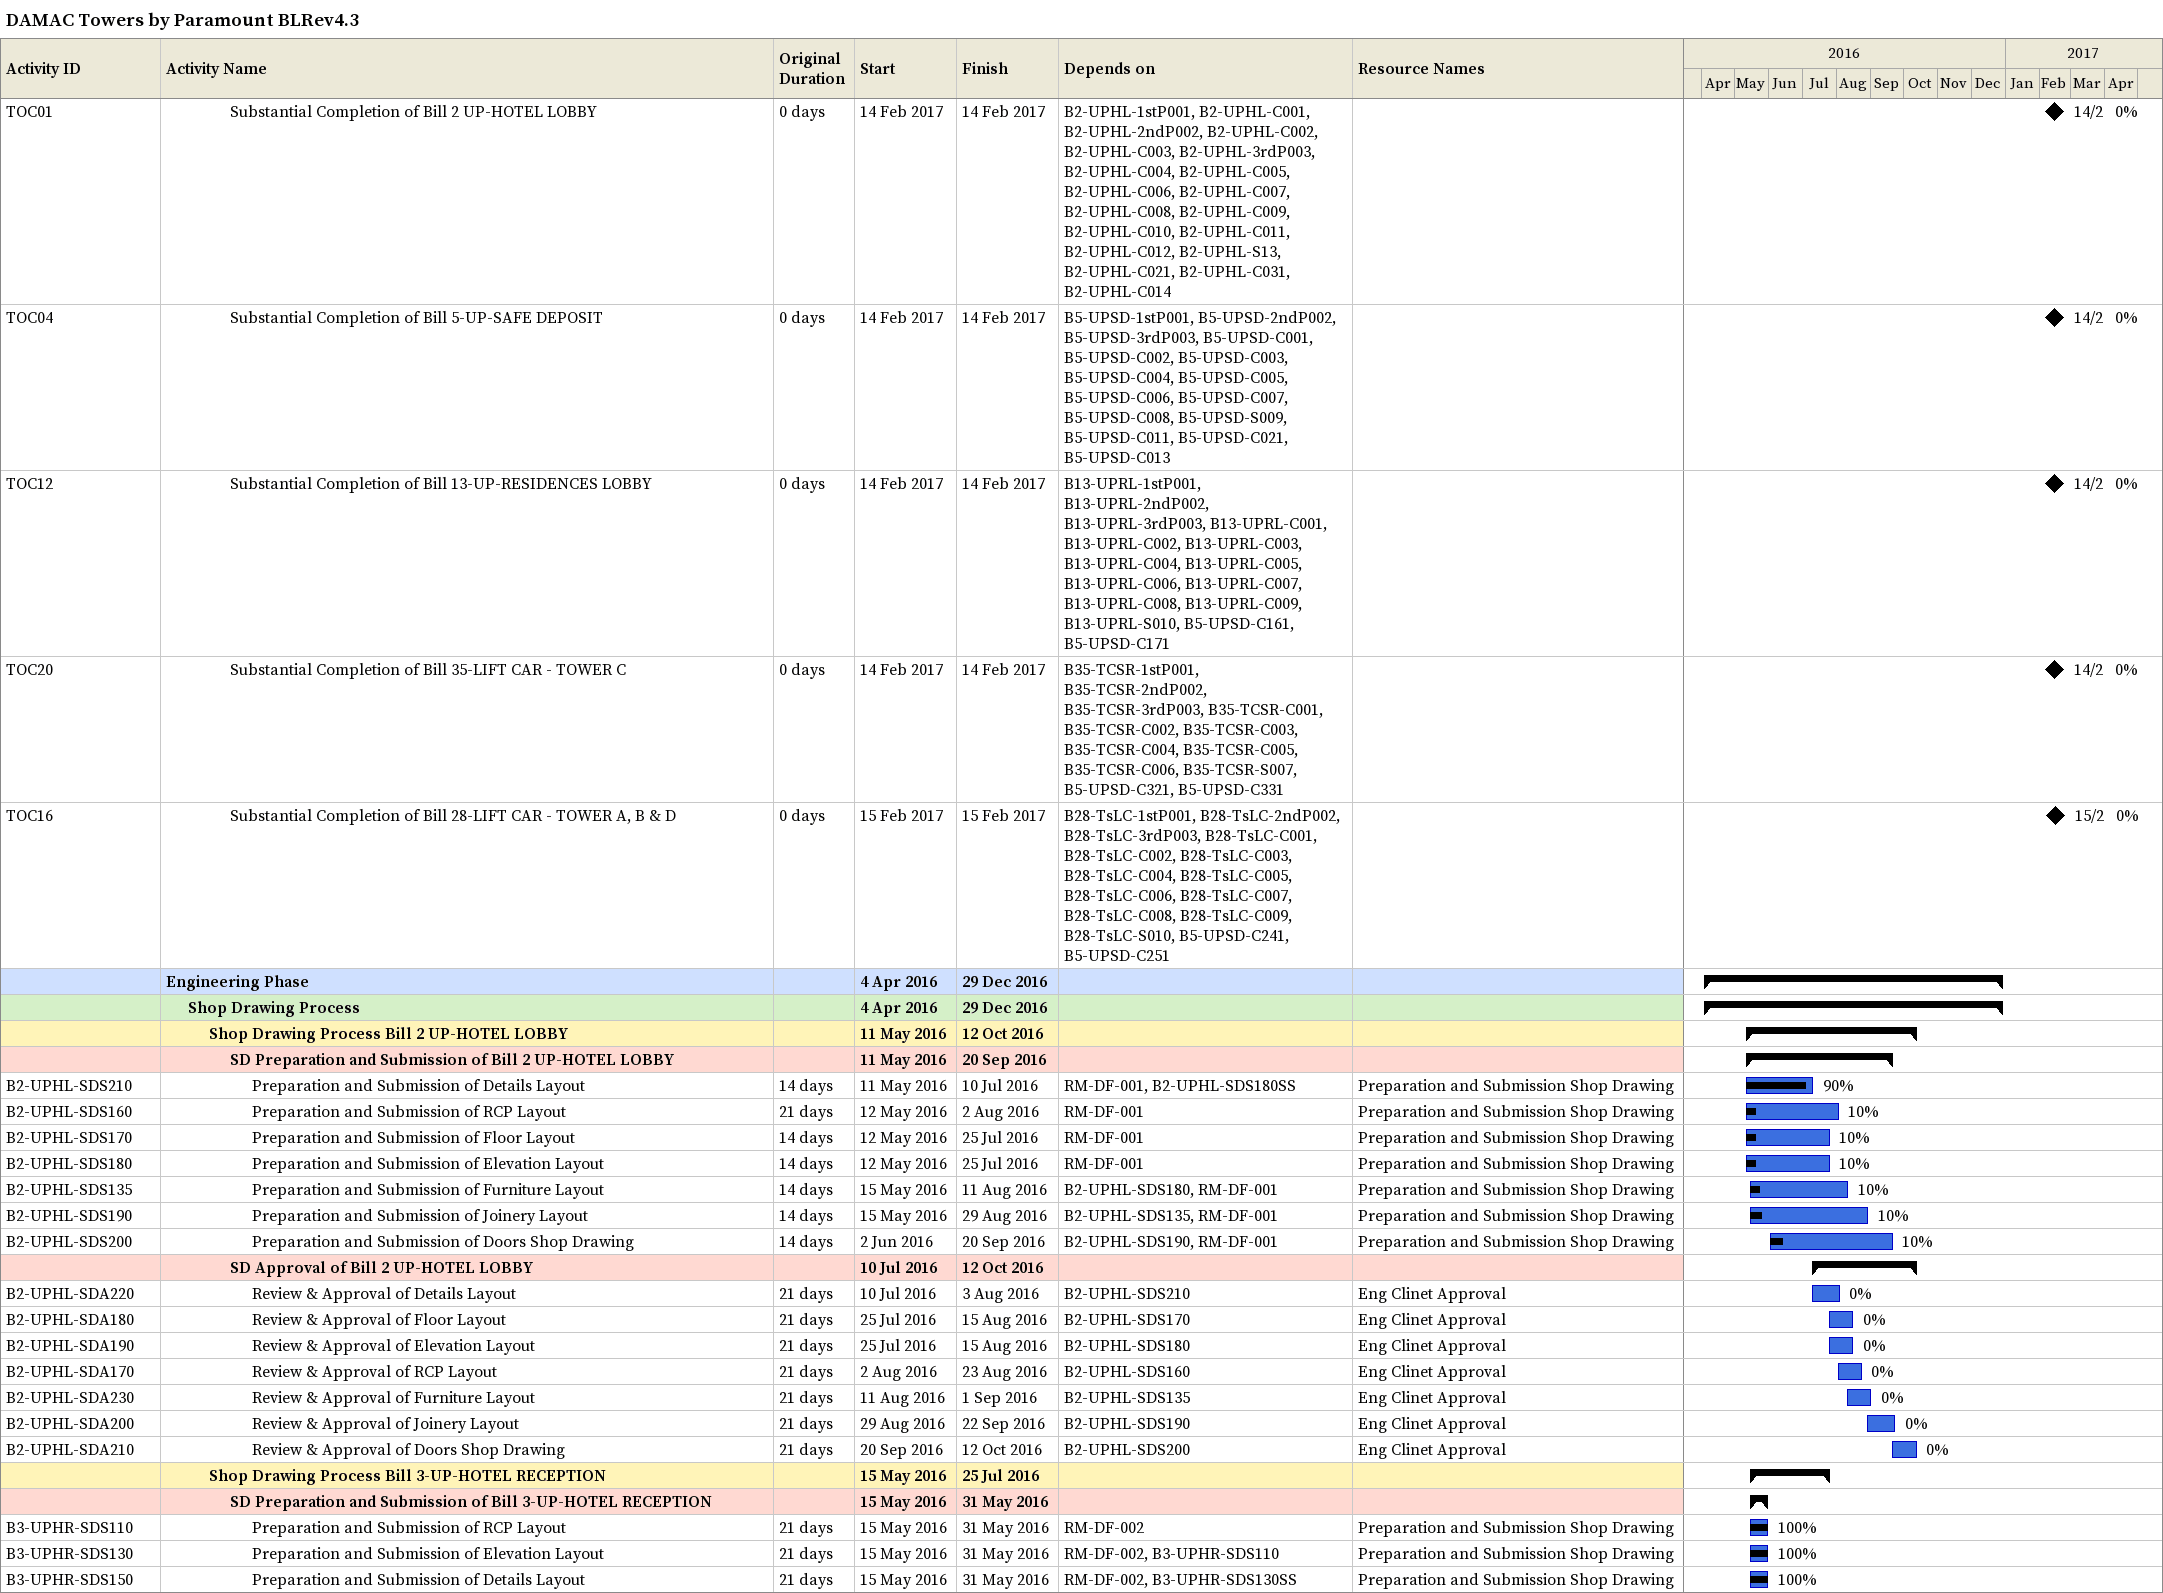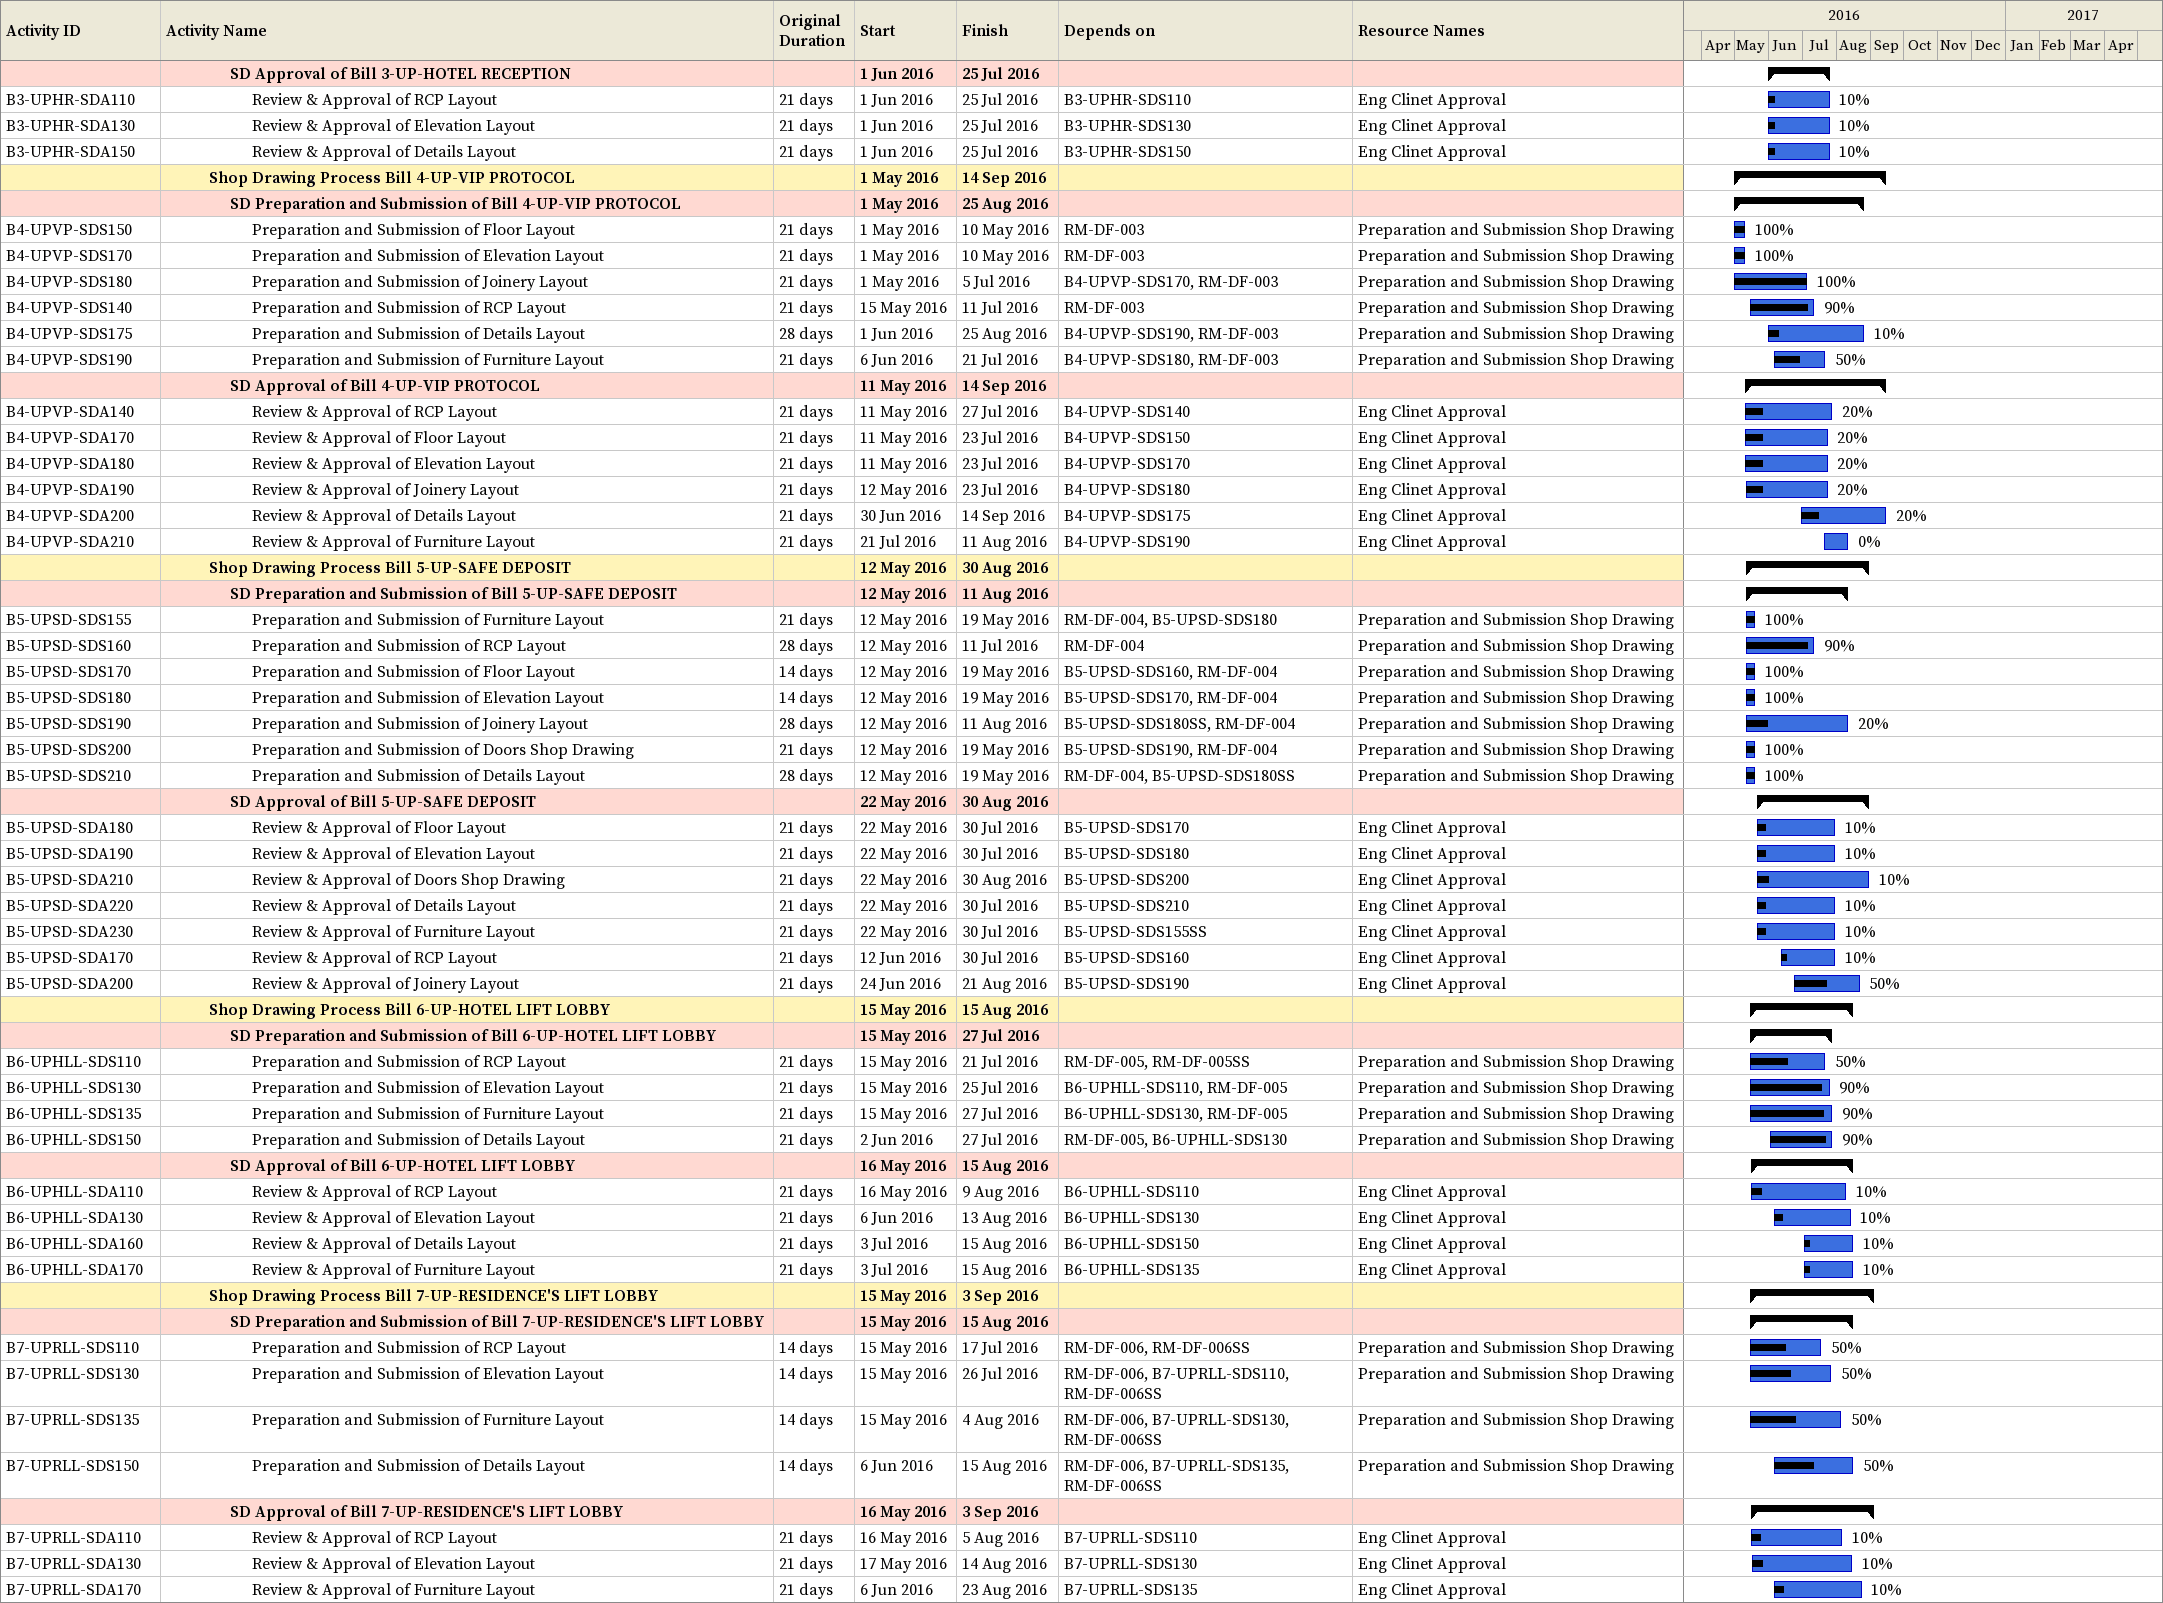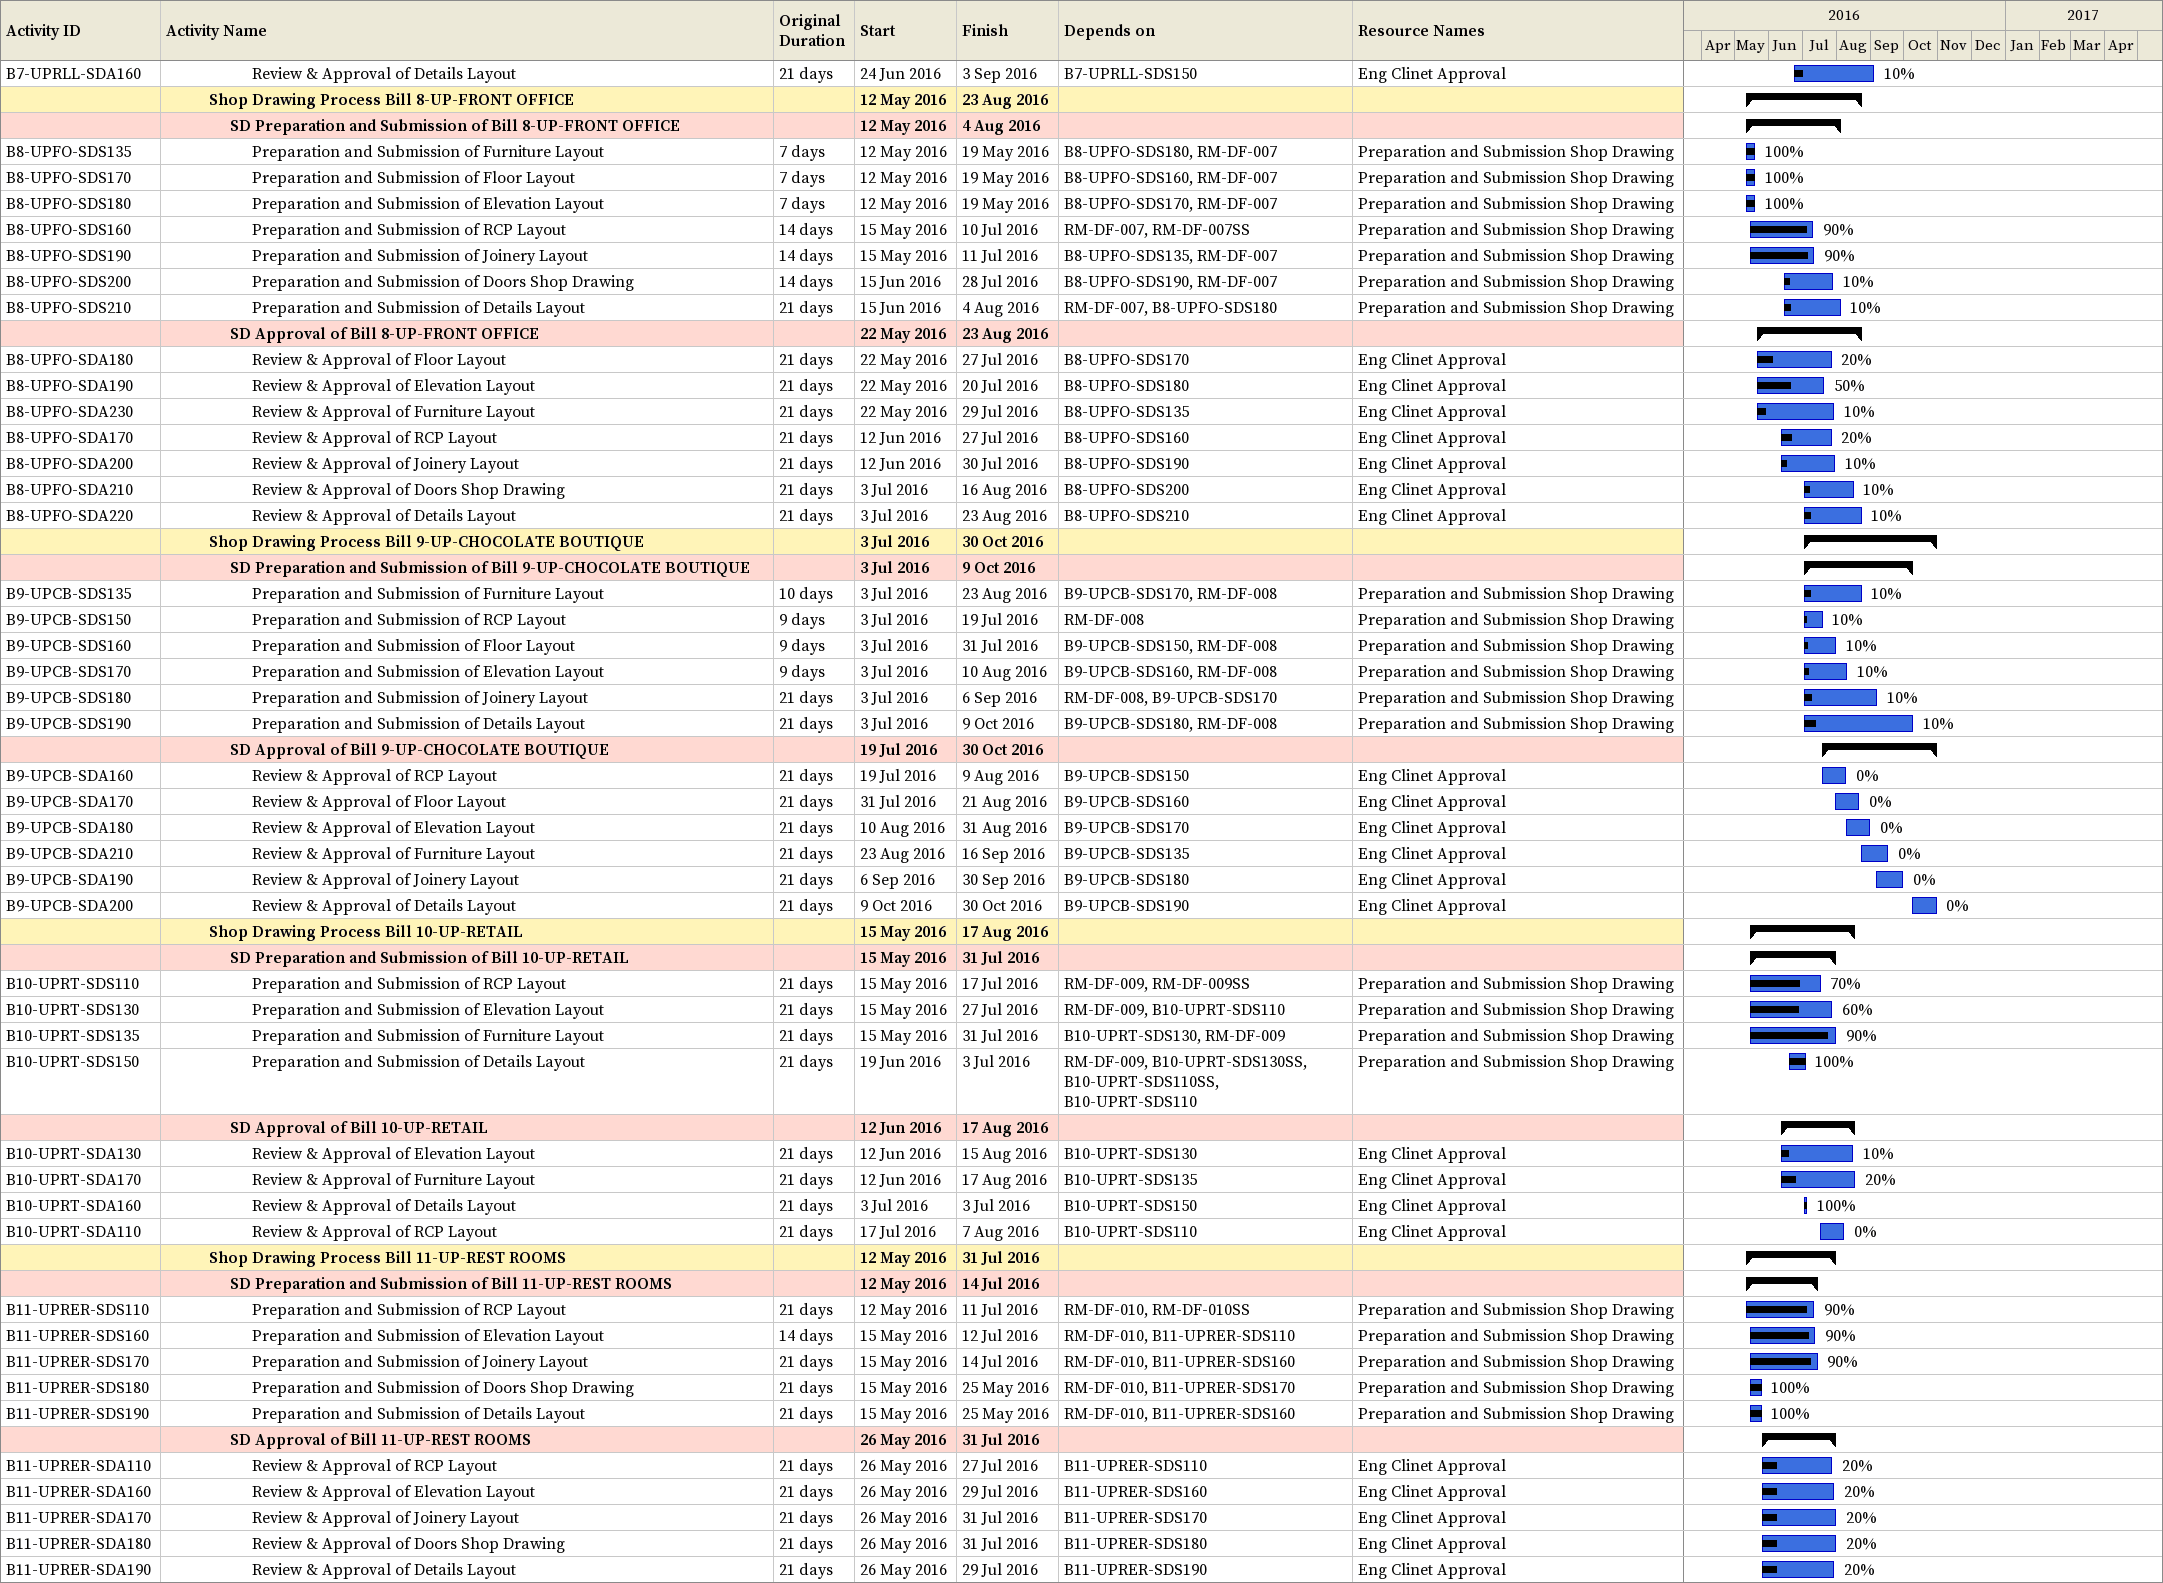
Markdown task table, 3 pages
DAMAC Towers by Paramount BLRev4.3

| ID | Level | Task | Original duration | Start | Finish | Predecessors | Resources | % complete |
|---|---|---|---|---|---|---|---|---|
| TOC01 | 4 | Substantial Completion of Bill 2 UP-HOTEL LOBBY | 0d | 2017-02-14 | 2017-02-14 | B2-UPHL-1stP001, B2-UPHL-C001, B2-UPHL-2ndP002, B2-UPHL-C002, B2-UPHL-C003, B2-UPHL-3rdP003, B2-UPHL-C004, B2-UPHL-C005, B2-UPHL-C006, B2-UPHL-C007, B2-UPHL-C008, B2-UPHL-C009, B2-UPHL-C010, B2-UPHL-C011, B2-UPHL-C012, B2-UPHL-S13, B2-UPHL-C021, B2-UPHL-C031, B2-UPHL-C014 |  | 0 |
| TOC04 | 4 | Substantial Completion of Bill 5-UP-SAFE DEPOSIT | 0d | 2017-02-14 | 2017-02-14 | B5-UPSD-1stP001, B5-UPSD-2ndP002, B5-UPSD-3rdP003, B5-UPSD-C001, B5-UPSD-C002, B5-UPSD-C003, B5-UPSD-C004, B5-UPSD-C005, B5-UPSD-C006, B5-UPSD-C007, B5-UPSD-C008, B5-UPSD-S009, B5-UPSD-C011, B5-UPSD-C021, B5-UPSD-C013 |  | 0 |
| TOC12 | 4 | Substantial Completion of Bill 13-UP-RESIDENCES LOBBY | 0d | 2017-02-14 | 2017-02-14 | B13-UPRL-1stP001, B13-UPRL-2ndP002, B13-UPRL-3rdP003, B13-UPRL-C001, B13-UPRL-C002, B13-UPRL-C003, B13-UPRL-C004, B13-UPRL-C005, B13-UPRL-C006, B13-UPRL-C007, B13-UPRL-C008, B13-UPRL-C009, B13-UPRL-S010, B5-UPSD-C161, B5-UPSD-C171 |  | 0 |
| TOC20 | 4 | Substantial Completion of Bill 35-LIFT CAR - TOWER C | 0d | 2017-02-14 | 2017-02-14 | B35-TCSR-1stP001, B35-TCSR-2ndP002, B35-TCSR-3rdP003, B35-TCSR-C001, B35-TCSR-C002, B35-TCSR-C003, B35-TCSR-C004, B35-TCSR-C005, B35-TCSR-C006, B35-TCSR-S007, B5-UPSD-C321, B5-UPSD-C331 |  | 0 |
| TOC16 | 4 | Substantial Completion of Bill 28-LIFT CAR - TOWER A, B & D | 0d | 2017-02-15 | 2017-02-15 | B28-TsLC-1stP001, B28-TsLC-2ndP002, B28-TsLC-3rdP003, B28-TsLC-C001, B28-TsLC-C002, B28-TsLC-C003, B28-TsLC-C004, B28-TsLC-C005, B28-TsLC-C006, B28-TsLC-C007, B28-TsLC-C008, B28-TsLC-C009, B28-TsLC-S010, B5-UPSD-C241, B5-UPSD-C251 |  | 0 |
|  | 1 | **Engineering Phase** |  | 2016-04-04 | 2016-12-29 |  |  |  |
|  | 2 | **Shop Drawing Process** |  | 2016-04-04 | 2016-12-29 |  |  |  |
|  | 3 | **Shop Drawing Process Bill 2 UP-HOTEL LOBBY** |  | 2016-05-11 | 2016-10-12 |  |  |  |
|  | 4 | **SD Preparation and Submission of Bill 2 UP-HOTEL LOBBY** |  | 2016-05-11 | 2016-09-20 |  |  |  |
| B2-UPHL-SDS210 | 5 | Preparation and Submission of Details Layout | 14d | 2016-05-11 | 2016-07-10 | RM-DF-001, B2-UPHL-SDS180SS | Preparation and Submission Shop Drawing | 90 |
| B2-UPHL-SDS160 | 5 | Preparation and Submission of RCP Layout | 21d | 2016-05-12 | 2016-08-02 | RM-DF-001 | Preparation and Submission Shop Drawing | 10 |
| B2-UPHL-SDS170 | 5 | Preparation and Submission of Floor Layout | 14d | 2016-05-12 | 2016-07-25 | RM-DF-001 | Preparation and Submission Shop Drawing | 10 |
| B2-UPHL-SDS180 | 5 | Preparation and Submission of Elevation Layout | 14d | 2016-05-12 | 2016-07-25 | RM-DF-001 | Preparation and Submission Shop Drawing | 10 |
| B2-UPHL-SDS135 | 5 | Preparation and Submission of Furniture Layout | 14d | 2016-05-15 | 2016-08-11 | B2-UPHL-SDS180, RM-DF-001 | Preparation and Submission Shop Drawing | 10 |
| B2-UPHL-SDS190 | 5 | Preparation and Submission of Joinery Layout | 14d | 2016-05-15 | 2016-08-29 | B2-UPHL-SDS135, RM-DF-001 | Preparation and Submission Shop Drawing | 10 |
| B2-UPHL-SDS200 | 5 | Preparation and Submission of Doors Shop Drawing | 14d | 2016-06-02 | 2016-09-20 | B2-UPHL-SDS190, RM-DF-001 | Preparation and Submission Shop Drawing | 10 |
|  | 4 | **SD Approval of Bill 2 UP-HOTEL LOBBY** |  | 2016-07-10 | 2016-10-12 |  |  |  |
| B2-UPHL-SDA220 | 5 | Review & Approval of Details Layout | 21d | 2016-07-10 | 2016-08-03 | B2-UPHL-SDS210 | Eng Clinet Approval | 0 |
| B2-UPHL-SDA180 | 5 | Review & Approval of Floor Layout | 21d | 2016-07-25 | 2016-08-15 | B2-UPHL-SDS170 | Eng Clinet Approval | 0 |
| B2-UPHL-SDA190 | 5 | Review & Approval of Elevation Layout | 21d | 2016-07-25 | 2016-08-15 | B2-UPHL-SDS180 | Eng Clinet Approval | 0 |
| B2-UPHL-SDA170 | 5 | Review & Approval of RCP Layout | 21d | 2016-08-02 | 2016-08-23 | B2-UPHL-SDS160 | Eng Clinet Approval | 0 |
| B2-UPHL-SDA230 | 5 | Review & Approval of Furniture Layout | 21d | 2016-08-11 | 2016-09-01 | B2-UPHL-SDS135 | Eng Clinet Approval | 0 |
| B2-UPHL-SDA200 | 5 | Review & Approval of Joinery Layout | 21d | 2016-08-29 | 2016-09-22 | B2-UPHL-SDS190 | Eng Clinet Approval | 0 |
| B2-UPHL-SDA210 | 5 | Review & Approval of Doors Shop Drawing | 21d | 2016-09-20 | 2016-10-12 | B2-UPHL-SDS200 | Eng Clinet Approval | 0 |
|  | 3 | **Shop Drawing Process Bill 3-UP-HOTEL RECEPTION** |  | 2016-05-15 | 2016-07-25 |  |  |  |
|  | 4 | **SD Preparation and Submission of Bill 3-UP-HOTEL RECEPTION** |  | 2016-05-15 | 2016-05-31 |  |  |  |
| B3-UPHR-SDS110 | 5 | Preparation and Submission of RCP Layout | 21d | 2016-05-15 | 2016-05-31 | RM-DF-002 | Preparation and Submission Shop Drawing | 100 |
| B3-UPHR-SDS130 | 5 | Preparation and Submission of Elevation Layout | 21d | 2016-05-15 | 2016-05-31 | RM-DF-002, B3-UPHR-SDS110 | Preparation and Submission Shop Drawing | 100 |
| B3-UPHR-SDS150 | 5 | Preparation and Submission of Details Layout | 21d | 2016-05-15 | 2016-05-31 | RM-DF-002, B3-UPHR-SDS130SS | Preparation and Submission Shop Drawing | 100 |
|  | 4 | **SD Approval of Bill 3-UP-HOTEL RECEPTION** |  | 2016-06-01 | 2016-07-25 |  |  |  |
| B3-UPHR-SDA110 | 5 | Review & Approval of RCP Layout | 21d | 2016-06-01 | 2016-07-25 | B3-UPHR-SDS110 | Eng Clinet Approval | 10 |
| B3-UPHR-SDA130 | 5 | Review & Approval of Elevation Layout | 21d | 2016-06-01 | 2016-07-25 | B3-UPHR-SDS130 | Eng Clinet Approval | 10 |
| B3-UPHR-SDA150 | 5 | Review & Approval of Details Layout | 21d | 2016-06-01 | 2016-07-25 | B3-UPHR-SDS150 | Eng Clinet Approval | 10 |
|  | 3 | **Shop Drawing Process Bill 4-UP-VIP PROTOCOL** |  | 2016-05-01 | 2016-09-14 |  |  |  |
|  | 4 | **SD Preparation and Submission of Bill 4-UP-VIP PROTOCOL** |  | 2016-05-01 | 2016-08-25 |  |  |  |
| B4-UPVP-SDS150 | 5 | Preparation and Submission of Floor Layout | 21d | 2016-05-01 | 2016-05-10 | RM-DF-003 | Preparation and Submission Shop Drawing | 100 |
| B4-UPVP-SDS170 | 5 | Preparation and Submission of Elevation Layout | 21d | 2016-05-01 | 2016-05-10 | RM-DF-003 | Preparation and Submission Shop Drawing | 100 |
| B4-UPVP-SDS180 | 5 | Preparation and Submission of Joinery Layout | 21d | 2016-05-01 | 2016-07-05 | B4-UPVP-SDS170, RM-DF-003 | Preparation and Submission Shop Drawing | 100 |
| B4-UPVP-SDS140 | 5 | Preparation and Submission of RCP Layout | 21d | 2016-05-15 | 2016-07-11 | RM-DF-003 | Preparation and Submission Shop Drawing | 90 |
| B4-UPVP-SDS175 | 5 | Preparation and Submission of Details Layout | 28d | 2016-06-01 | 2016-08-25 | B4-UPVP-SDS190, RM-DF-003 | Preparation and Submission Shop Drawing | 10 |
| B4-UPVP-SDS190 | 5 | Preparation and Submission of Furniture Layout | 21d | 2016-06-06 | 2016-07-21 | B4-UPVP-SDS180, RM-DF-003 | Preparation and Submission Shop Drawing | 50 |
|  | 4 | **SD Approval of Bill 4-UP-VIP PROTOCOL** |  | 2016-05-11 | 2016-09-14 |  |  |  |
| B4-UPVP-SDA140 | 5 | Review & Approval of RCP Layout | 21d | 2016-05-11 | 2016-07-27 | B4-UPVP-SDS140 | Eng Clinet Approval | 20 |
| B4-UPVP-SDA170 | 5 | Review & Approval of Floor Layout | 21d | 2016-05-11 | 2016-07-23 | B4-UPVP-SDS150 | Eng Clinet Approval | 20 |
| B4-UPVP-SDA180 | 5 | Review & Approval of Elevation Layout | 21d | 2016-05-11 | 2016-07-23 | B4-UPVP-SDS170 | Eng Clinet Approval | 20 |
| B4-UPVP-SDA190 | 5 | Review & Approval of Joinery Layout | 21d | 2016-05-12 | 2016-07-23 | B4-UPVP-SDS180 | Eng Clinet Approval | 20 |
| B4-UPVP-SDA200 | 5 | Review & Approval of Details Layout | 21d | 2016-06-30 | 2016-09-14 | B4-UPVP-SDS175 | Eng Clinet Approval | 20 |
| B4-UPVP-SDA210 | 5 | Review & Approval of Furniture Layout | 21d | 2016-07-21 | 2016-08-11 | B4-UPVP-SDS190 | Eng Clinet Approval | 0 |
|  | 3 | **Shop Drawing Process Bill 5-UP-SAFE DEPOSIT** |  | 2016-05-12 | 2016-08-30 |  |  |  |
|  | 4 | **SD Preparation and Submission of Bill 5-UP-SAFE DEPOSIT** |  | 2016-05-12 | 2016-08-11 |  |  |  |
| B5-UPSD-SDS155 | 5 | Preparation and Submission of Furniture Layout | 21d | 2016-05-12 | 2016-05-19 | RM-DF-004, B5-UPSD-SDS180 | Preparation and Submission Shop Drawing | 100 |
| B5-UPSD-SDS160 | 5 | Preparation and Submission of RCP Layout | 28d | 2016-05-12 | 2016-07-11 | RM-DF-004 | Preparation and Submission Shop Drawing | 90 |
| B5-UPSD-SDS170 | 5 | Preparation and Submission of Floor Layout | 14d | 2016-05-12 | 2016-05-19 | B5-UPSD-SDS160, RM-DF-004 | Preparation and Submission Shop Drawing | 100 |
| B5-UPSD-SDS180 | 5 | Preparation and Submission of Elevation Layout | 14d | 2016-05-12 | 2016-05-19 | B5-UPSD-SDS170, RM-DF-004 | Preparation and Submission Shop Drawing | 100 |
| B5-UPSD-SDS190 | 5 | Preparation and Submission of Joinery Layout | 28d | 2016-05-12 | 2016-08-11 | B5-UPSD-SDS180SS, RM-DF-004 | Preparation and Submission Shop Drawing | 20 |
| B5-UPSD-SDS200 | 5 | Preparation and Submission of Doors Shop Drawing | 21d | 2016-05-12 | 2016-05-19 | B5-UPSD-SDS190, RM-DF-004 | Preparation and Submission Shop Drawing | 100 |
| B5-UPSD-SDS210 | 5 | Preparation and Submission of Details Layout | 28d | 2016-05-12 | 2016-05-19 | RM-DF-004, B5-UPSD-SDS180SS | Preparation and Submission Shop Drawing | 100 |
|  | 4 | **SD Approval of Bill 5-UP-SAFE DEPOSIT** |  | 2016-05-22 | 2016-08-30 |  |  |  |
| B5-UPSD-SDA180 | 5 | Review & Approval of Floor Layout | 21d | 2016-05-22 | 2016-07-30 | B5-UPSD-SDS170 | Eng Clinet Approval | 10 |
| B5-UPSD-SDA190 | 5 | Review & Approval of Elevation Layout | 21d | 2016-05-22 | 2016-07-30 | B5-UPSD-SDS180 | Eng Clinet Approval | 10 |
| B5-UPSD-SDA210 | 5 | Review & Approval of Doors Shop Drawing | 21d | 2016-05-22 | 2016-08-30 | B5-UPSD-SDS200 | Eng Clinet Approval | 10 |
| B5-UPSD-SDA220 | 5 | Review & Approval of Details Layout | 21d | 2016-05-22 | 2016-07-30 | B5-UPSD-SDS210 | Eng Clinet Approval | 10 |
| B5-UPSD-SDA230 | 5 | Review & Approval of Furniture Layout | 21d | 2016-05-22 | 2016-07-30 | B5-UPSD-SDS155SS | Eng Clinet Approval | 10 |
| B5-UPSD-SDA170 | 5 | Review & Approval of RCP Layout | 21d | 2016-06-12 | 2016-07-30 | B5-UPSD-SDS160 | Eng Clinet Approval | 10 |
| B5-UPSD-SDA200 | 5 | Review & Approval of Joinery Layout | 21d | 2016-06-24 | 2016-08-21 | B5-UPSD-SDS190 | Eng Clinet Approval | 50 |
|  | 3 | **Shop Drawing Process Bill 6-UP-HOTEL LIFT LOBBY** |  | 2016-05-15 | 2016-08-15 |  |  |  |
|  | 4 | **SD Preparation and Submission of Bill 6-UP-HOTEL LIFT LOBBY** |  | 2016-05-15 | 2016-07-27 |  |  |  |
| B6-UPHLL-SDS110 | 5 | Preparation and Submission of RCP Layout | 21d | 2016-05-15 | 2016-07-21 | RM-DF-005, RM-DF-005SS | Preparation and Submission Shop Drawing | 50 |
| B6-UPHLL-SDS130 | 5 | Preparation and Submission of Elevation Layout | 21d | 2016-05-15 | 2016-07-25 | B6-UPHLL-SDS110, RM-DF-005 | Preparation and Submission Shop Drawing | 90 |
| B6-UPHLL-SDS135 | 5 | Preparation and Submission of Furniture Layout | 21d | 2016-05-15 | 2016-07-27 | B6-UPHLL-SDS130, RM-DF-005 | Preparation and Submission Shop Drawing | 90 |
| B6-UPHLL-SDS150 | 5 | Preparation and Submission of Details Layout | 21d | 2016-06-02 | 2016-07-27 | RM-DF-005, B6-UPHLL-SDS130 | Preparation and Submission Shop Drawing | 90 |
|  | 4 | **SD Approval of Bill 6-UP-HOTEL LIFT LOBBY** |  | 2016-05-16 | 2016-08-15 |  |  |  |
| B6-UPHLL-SDA110 | 5 | Review & Approval of RCP Layout | 21d | 2016-05-16 | 2016-08-09 | B6-UPHLL-SDS110 | Eng Clinet Approval | 10 |
| B6-UPHLL-SDA130 | 5 | Review & Approval of Elevation Layout | 21d | 2016-06-06 | 2016-08-13 | B6-UPHLL-SDS130 | Eng Clinet Approval | 10 |
| B6-UPHLL-SDA160 | 5 | Review & Approval of Details Layout | 21d | 2016-07-03 | 2016-08-15 | B6-UPHLL-SDS150 | Eng Clinet Approval | 10 |
| B6-UPHLL-SDA170 | 5 | Review & Approval of Furniture Layout | 21d | 2016-07-03 | 2016-08-15 | B6-UPHLL-SDS135 | Eng Clinet Approval | 10 |
|  | 3 | **Shop Drawing Process Bill 7-UP-RESIDENCE'S LIFT LOBBY** |  | 2016-05-15 | 2016-09-03 |  |  |  |
|  | 4 | **SD Preparation and Submission of Bill 7-UP-RESIDENCE'S LIFT LOBBY** |  | 2016-05-15 | 2016-08-15 |  |  |  |
| B7-UPRLL-SDS110 | 5 | Preparation and Submission of RCP Layout | 14d | 2016-05-15 | 2016-07-17 | RM-DF-006, RM-DF-006SS | Preparation and Submission Shop Drawing | 50 |
| B7-UPRLL-SDS130 | 5 | Preparation and Submission of Elevation Layout | 14d | 2016-05-15 | 2016-07-26 | RM-DF-006, B7-UPRLL-SDS110, RM-DF-006SS | Preparation and Submission Shop Drawing | 50 |
| B7-UPRLL-SDS135 | 5 | Preparation and Submission of Furniture Layout | 14d | 2016-05-15 | 2016-08-04 | RM-DF-006, B7-UPRLL-SDS130, RM-DF-006SS | Preparation and Submission Shop Drawing | 50 |
| B7-UPRLL-SDS150 | 5 | Preparation and Submission of Details Layout | 14d | 2016-06-06 | 2016-08-15 | RM-DF-006, B7-UPRLL-SDS135, RM-DF-006SS | Preparation and Submission Shop Drawing | 50 |
|  | 4 | **SD Approval of Bill 7-UP-RESIDENCE'S LIFT LOBBY** |  | 2016-05-16 | 2016-09-03 |  |  |  |
| B7-UPRLL-SDA110 | 5 | Review & Approval of RCP Layout | 21d | 2016-05-16 | 2016-08-05 | B7-UPRLL-SDS110 | Eng Clinet Approval | 10 |
| B7-UPRLL-SDA130 | 5 | Review & Approval of Elevation Layout | 21d | 2016-05-17 | 2016-08-14 | B7-UPRLL-SDS130 | Eng Clinet Approval | 10 |
| B7-UPRLL-SDA170 | 5 | Review & Approval of Furniture Layout | 21d | 2016-06-06 | 2016-08-23 | B7-UPRLL-SDS135 | Eng Clinet Approval | 10 |
| B7-UPRLL-SDA160 | 5 | Review & Approval of Details Layout | 21d | 2016-06-24 | 2016-09-03 | B7-UPRLL-SDS150 | Eng Clinet Approval | 10 |
|  | 3 | **Shop Drawing Process Bill 8-UP-FRONT OFFICE** |  | 2016-05-12 | 2016-08-23 |  |  |  |
|  | 4 | **SD Preparation and Submission of Bill 8-UP-FRONT OFFICE** |  | 2016-05-12 | 2016-08-04 |  |  |  |
| B8-UPFO-SDS135 | 5 | Preparation and Submission of Furniture Layout | 7d | 2016-05-12 | 2016-05-19 | B8-UPFO-SDS180, RM-DF-007 | Preparation and Submission Shop Drawing | 100 |
| B8-UPFO-SDS170 | 5 | Preparation and Submission of Floor Layout | 7d | 2016-05-12 | 2016-05-19 | B8-UPFO-SDS160, RM-DF-007 | Preparation and Submission Shop Drawing | 100 |
| B8-UPFO-SDS180 | 5 | Preparation and Submission of Elevation Layout | 7d | 2016-05-12 | 2016-05-19 | B8-UPFO-SDS170, RM-DF-007 | Preparation and Submission Shop Drawing | 100 |
| B8-UPFO-SDS160 | 5 | Preparation and Submission of RCP Layout | 14d | 2016-05-15 | 2016-07-10 | RM-DF-007, RM-DF-007SS | Preparation and Submission Shop Drawing | 90 |
| B8-UPFO-SDS190 | 5 | Preparation and Submission of Joinery Layout | 14d | 2016-05-15 | 2016-07-11 | B8-UPFO-SDS135, RM-DF-007 | Preparation and Submission Shop Drawing | 90 |
| B8-UPFO-SDS200 | 5 | Preparation and Submission of Doors Shop Drawing | 14d | 2016-06-15 | 2016-07-28 | B8-UPFO-SDS190, RM-DF-007 | Preparation and Submission Shop Drawing | 10 |
| B8-UPFO-SDS210 | 5 | Preparation and Submission of Details Layout | 21d | 2016-06-15 | 2016-08-04 | RM-DF-007, B8-UPFO-SDS180 | Preparation and Submission Shop Drawing | 10 |
|  | 4 | **SD Approval of Bill 8-UP-FRONT OFFICE** |  | 2016-05-22 | 2016-08-23 |  |  |  |
| B8-UPFO-SDA180 | 5 | Review & Approval of Floor Layout | 21d | 2016-05-22 | 2016-07-27 | B8-UPFO-SDS170 | Eng Clinet Approval | 20 |
| B8-UPFO-SDA190 | 5 | Review & Approval of Elevation Layout | 21d | 2016-05-22 | 2016-07-20 | B8-UPFO-SDS180 | Eng Clinet Approval | 50 |
| B8-UPFO-SDA230 | 5 | Review & Approval of Furniture Layout | 21d | 2016-05-22 | 2016-07-29 | B8-UPFO-SDS135 | Eng Clinet Approval | 10 |
| B8-UPFO-SDA170 | 5 | Review & Approval of RCP Layout | 21d | 2016-06-12 | 2016-07-27 | B8-UPFO-SDS160 | Eng Clinet Approval | 20 |
| B8-UPFO-SDA200 | 5 | Review & Approval of Joinery Layout | 21d | 2016-06-12 | 2016-07-30 | B8-UPFO-SDS190 | Eng Clinet Approval | 10 |
| B8-UPFO-SDA210 | 5 | Review & Approval of Doors Shop Drawing | 21d | 2016-07-03 | 2016-08-16 | B8-UPFO-SDS200 | Eng Clinet Approval | 10 |
| B8-UPFO-SDA220 | 5 | Review & Approval of Details Layout | 21d | 2016-07-03 | 2016-08-23 | B8-UPFO-SDS210 | Eng Clinet Approval | 10 |
|  | 3 | **Shop Drawing Process Bill 9-UP-CHOCOLATE BOUTIQUE** |  | 2016-07-03 | 2016-10-30 |  |  |  |
|  | 4 | **SD Preparation and Submission of Bill 9-UP-CHOCOLATE BOUTIQUE** |  | 2016-07-03 | 2016-10-09 |  |  |  |
| B9-UPCB-SDS135 | 5 | Preparation and Submission of Furniture Layout | 10d | 2016-07-03 | 2016-08-23 | B9-UPCB-SDS170, RM-DF-008 | Preparation and Submission Shop Drawing | 10 |
| B9-UPCB-SDS150 | 5 | Preparation and Submission of RCP Layout | 9d | 2016-07-03 | 2016-07-19 | RM-DF-008 | Preparation and Submission Shop Drawing | 10 |
| B9-UPCB-SDS160 | 5 | Preparation and Submission of Floor Layout | 9d | 2016-07-03 | 2016-07-31 | B9-UPCB-SDS150, RM-DF-008 | Preparation and Submission Shop Drawing | 10 |
| B9-UPCB-SDS170 | 5 | Preparation and Submission of Elevation Layout | 9d | 2016-07-03 | 2016-08-10 | B9-UPCB-SDS160, RM-DF-008 | Preparation and Submission Shop Drawing | 10 |
| B9-UPCB-SDS180 | 5 | Preparation and Submission of Joinery Layout | 21d | 2016-07-03 | 2016-09-06 | RM-DF-008, B9-UPCB-SDS170 | Preparation and Submission Shop Drawing | 10 |
| B9-UPCB-SDS190 | 5 | Preparation and Submission of Details Layout | 21d | 2016-07-03 | 2016-10-09 | B9-UPCB-SDS180, RM-DF-008 | Preparation and Submission Shop Drawing | 10 |
|  | 4 | **SD Approval of Bill 9-UP-CHOCOLATE BOUTIQUE** |  | 2016-07-19 | 2016-10-30 |  |  |  |
| B9-UPCB-SDA160 | 5 | Review & Approval of RCP Layout | 21d | 2016-07-19 | 2016-08-09 | B9-UPCB-SDS150 | Eng Clinet Approval | 0 |
| B9-UPCB-SDA170 | 5 | Review & Approval of Floor Layout | 21d | 2016-07-31 | 2016-08-21 | B9-UPCB-SDS160 | Eng Clinet Approval | 0 |
| B9-UPCB-SDA180 | 5 | Review & Approval of Elevation Layout | 21d | 2016-08-10 | 2016-08-31 | B9-UPCB-SDS170 | Eng Clinet Approval | 0 |
| B9-UPCB-SDA210 | 5 | Review & Approval of Furniture Layout | 21d | 2016-08-23 | 2016-09-16 | B9-UPCB-SDS135 | Eng Clinet Approval | 0 |
| B9-UPCB-SDA190 | 5 | Review & Approval of Joinery Layout | 21d | 2016-09-06 | 2016-09-30 | B9-UPCB-SDS180 | Eng Clinet Approval | 0 |
| B9-UPCB-SDA200 | 5 | Review & Approval of Details Layout | 21d | 2016-10-09 | 2016-10-30 | B9-UPCB-SDS190 | Eng Clinet Approval | 0 |
|  | 3 | **Shop Drawing Process Bill 10-UP-RETAIL** |  | 2016-05-15 | 2016-08-17 |  |  |  |
|  | 4 | **SD Preparation and Submission of Bill 10-UP-RETAIL** |  | 2016-05-15 | 2016-07-31 |  |  |  |
| B10-UPRT-SDS110 | 5 | Preparation and Submission of RCP Layout | 21d | 2016-05-15 | 2016-07-17 | RM-DF-009, RM-DF-009SS | Preparation and Submission Shop Drawing | 70 |
| B10-UPRT-SDS130 | 5 | Preparation and Submission of Elevation Layout | 21d | 2016-05-15 | 2016-07-27 | RM-DF-009, B10-UPRT-SDS110 | Preparation and Submission Shop Drawing | 60 |
| B10-UPRT-SDS135 | 5 | Preparation and Submission of Furniture Layout | 21d | 2016-05-15 | 2016-07-31 | B10-UPRT-SDS130, RM-DF-009 | Preparation and Submission Shop Drawing | 90 |
| B10-UPRT-SDS150 | 5 | Preparation and Submission of Details Layout | 21d | 2016-06-19 | 2016-07-03 | RM-DF-009, B10-UPRT-SDS130SS, B10-UPRT-SDS110SS, B10-UPRT-SDS110 | Preparation and Submission Shop Drawing | 100 |
|  | 4 | **SD Approval of Bill 10-UP-RETAIL** |  | 2016-06-12 | 2016-08-17 |  |  |  |
| B10-UPRT-SDA130 | 5 | Review & Approval of Elevation Layout | 21d | 2016-06-12 | 2016-08-15 | B10-UPRT-SDS130 | Eng Clinet Approval | 10 |
| B10-UPRT-SDA170 | 5 | Review & Approval of Furniture Layout | 21d | 2016-06-12 | 2016-08-17 | B10-UPRT-SDS135 | Eng Clinet Approval | 20 |
| B10-UPRT-SDA160 | 5 | Review & Approval of Details Layout | 21d | 2016-07-03 | 2016-07-03 | B10-UPRT-SDS150 | Eng Clinet Approval | 100 |
| B10-UPRT-SDA110 | 5 | Review & Approval of RCP Layout | 21d | 2016-07-17 | 2016-08-07 | B10-UPRT-SDS110 | Eng Clinet Approval | 0 |
|  | 3 | **Shop Drawing Process Bill 11-UP-REST ROOMS** |  | 2016-05-12 | 2016-07-31 |  |  |  |
|  | 4 | **SD Preparation and Submission of Bill 11-UP-REST ROOMS** |  | 2016-05-12 | 2016-07-14 |  |  |  |
| B11-UPRER-SDS110 | 5 | Preparation and Submission of RCP Layout | 21d | 2016-05-12 | 2016-07-11 | RM-DF-010, RM-DF-010SS | Preparation and Submission Shop Drawing | 90 |
| B11-UPRER-SDS160 | 5 | Preparation and Submission of Elevation Layout | 14d | 2016-05-15 | 2016-07-12 | RM-DF-010, B11-UPRER-SDS110 | Preparation and Submission Shop Drawing | 90 |
| B11-UPRER-SDS170 | 5 | Preparation and Submission of Joinery Layout | 21d | 2016-05-15 | 2016-07-14 | RM-DF-010, B11-UPRER-SDS160 | Preparation and Submission Shop Drawing | 90 |
| B11-UPRER-SDS180 | 5 | Preparation and Submission of Doors Shop Drawing | 21d | 2016-05-15 | 2016-05-25 | RM-DF-010, B11-UPRER-SDS170 | Preparation and Submission Shop Drawing | 100 |
| B11-UPRER-SDS190 | 5 | Preparation and Submission of Details Layout | 21d | 2016-05-15 | 2016-05-25 | RM-DF-010, B11-UPRER-SDS160 | Preparation and Submission Shop Drawing | 100 |
|  | 4 | **SD Approval of Bill 11-UP-REST ROOMS** |  | 2016-05-26 | 2016-07-31 |  |  |  |
| B11-UPRER-SDA110 | 5 | Review & Approval of RCP Layout | 21d | 2016-05-26 | 2016-07-27 | B11-UPRER-SDS110 | Eng Clinet Approval | 20 |
| B11-UPRER-SDA160 | 5 | Review & Approval of Elevation Layout | 21d | 2016-05-26 | 2016-07-29 | B11-UPRER-SDS160 | Eng Clinet Approval | 20 |
| B11-UPRER-SDA170 | 5 | Review & Approval of Joinery Layout | 21d | 2016-05-26 | 2016-07-31 | B11-UPRER-SDS170 | Eng Clinet Approval | 20 |
| B11-UPRER-SDA180 | 5 | Review & Approval of Doors Shop Drawing | 21d | 2016-05-26 | 2016-07-31 | B11-UPRER-SDS180 | Eng Clinet Approval | 20 |
| B11-UPRER-SDA190 | 5 | Review & Approval of Details Layout | 21d | 2016-05-26 | 2016-07-29 | B11-UPRER-SDS190 | Eng Clinet Approval | 20 |
